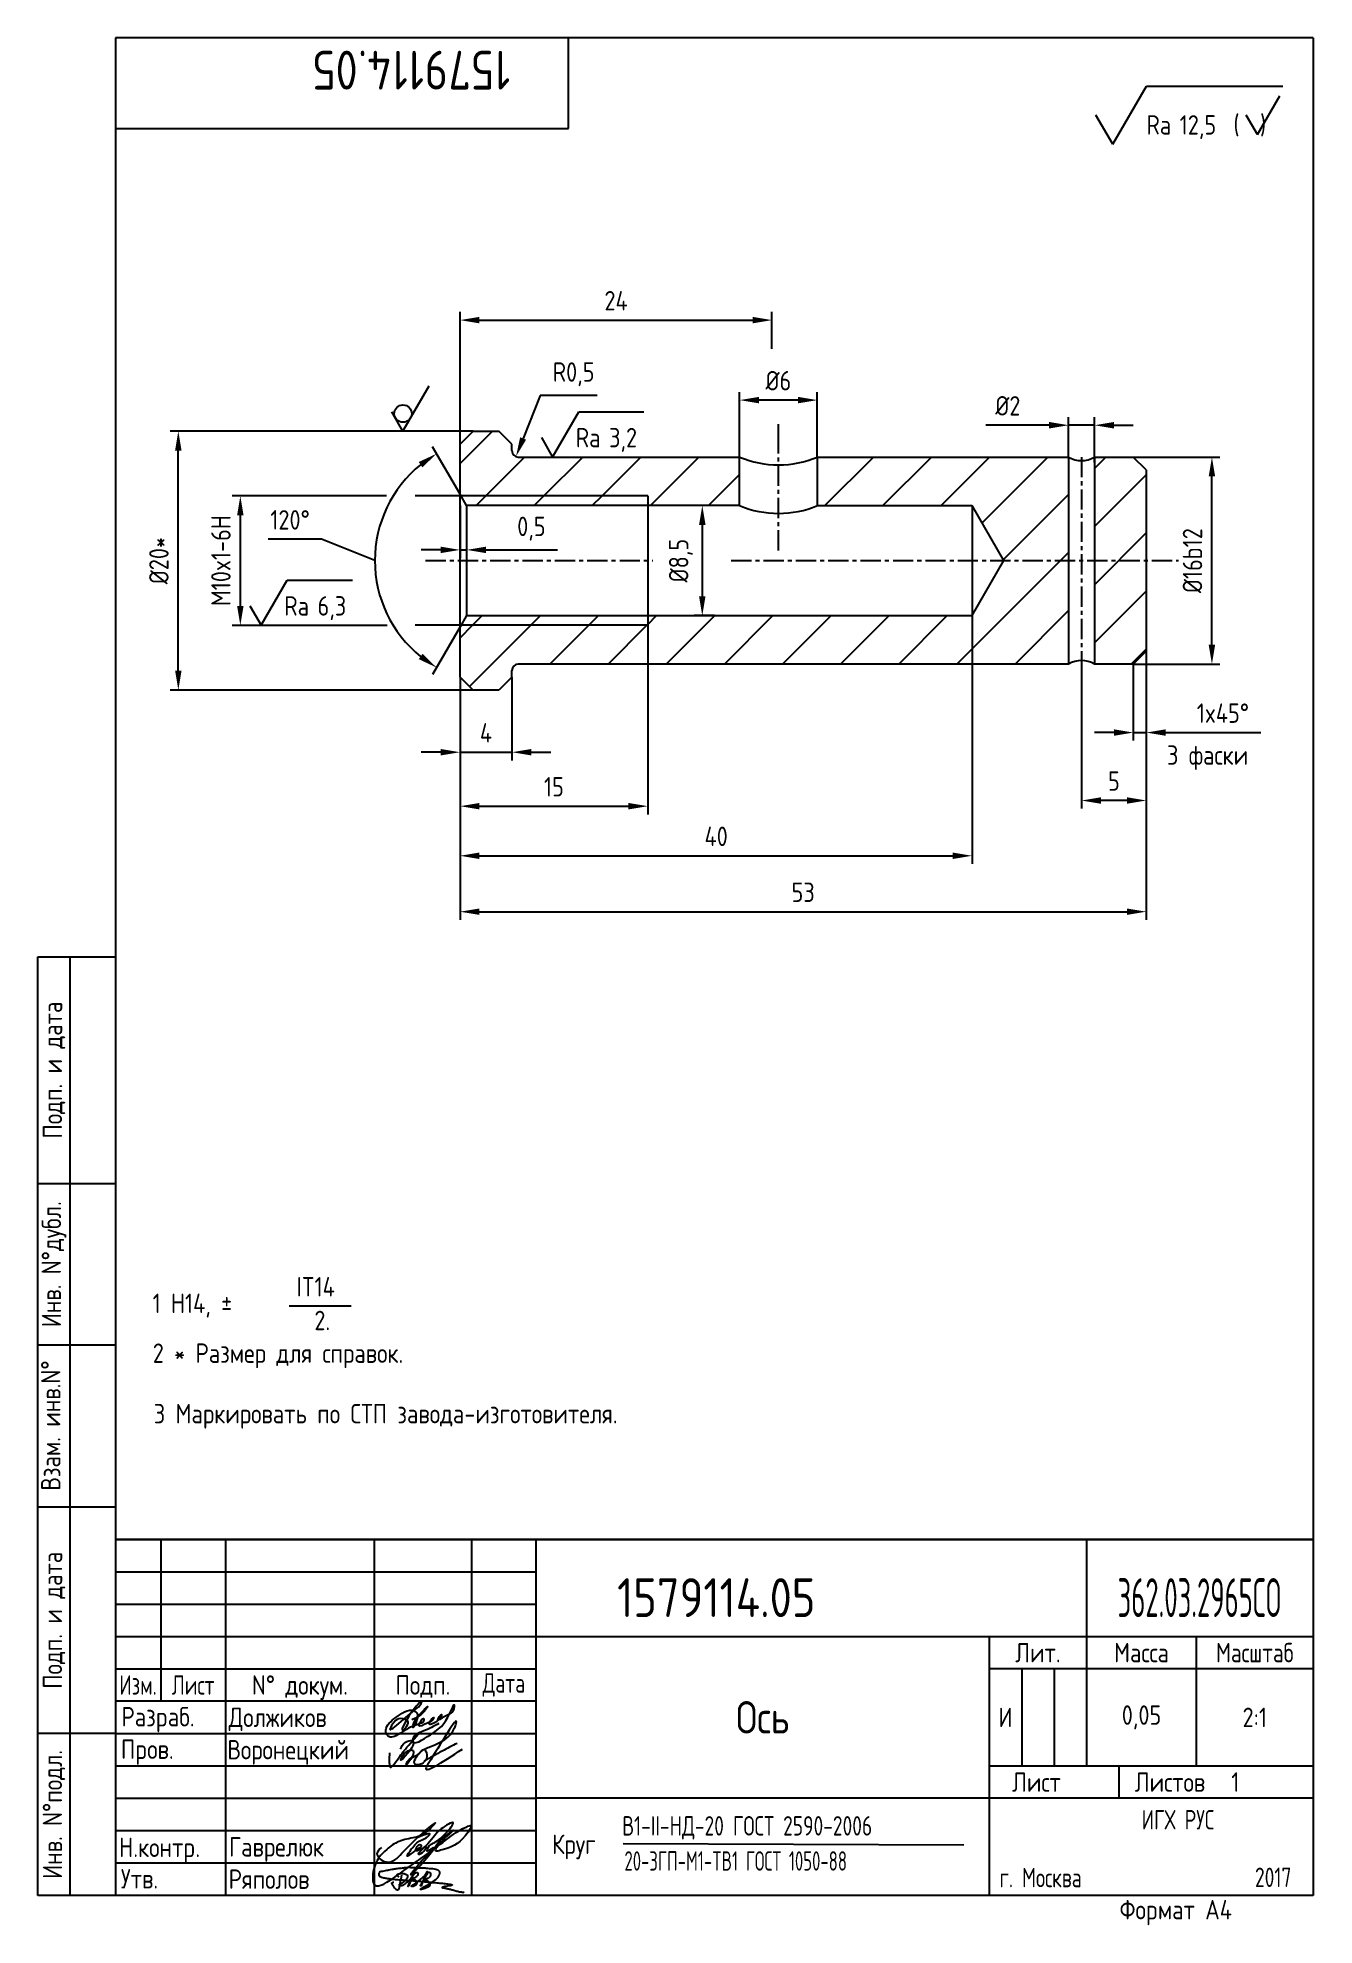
# Paper-space layout 'A4_protect' of a CAD drawing. Header units: millimetres. Extents: x 8 to 205, y 0 to 292.
# The model-space entities are those that its viewports show. They can reach past a viewport. Long polylines and large blocks are cut down to what shows.
import ezdxf
from ezdxf.enums import TextEntityAlignment as Align

# ---------------------------------------------------------------- set-up
doc = ezdxf.new("R2010")
doc.units = ezdxf.units.MM
doc.header["$LTSCALE"] = 5
doc.linetypes.add('CENTER', pattern=[2, 1.25, -0.25, 0.25, -0.25])
for name, color, linetype in [('Bord', 1, 'Continuous'), ('CEN', 5, 'CENTER'), ('Con', 6, 'Continuous'), ('Cont', 6, 'Continuous'), ('DIM', 7, 'Continuous'), ('Hatch', 2, 'Continuous'), ('Text', 3, 'Continuous'), ('Textb', 6, 'Continuous')]:
    doc.layers.add(name, color=color, linetype=linetype)
doc.layers.get('Defpoints').off()
doc.styles.add('Style1', font='romans.shx', dxfattribs={"width": 0.8})
doc.dimstyles.new('Lin05', dxfattribs={"dimscale": 0.5, "dimtxt": 3, "dimasz": 3, "dimexe": 1.25, "dimexo": 0, "dimgap": 1.5, "dimtad": 1, "dimtxsty": 'Style1', "dimcen": 2.5, "dimclrt": 3, "dimadec": 0, "dimazin": 0, "dimtfac": 1, "dimtmove": 0, "dimatfit": 3, "dimldrblk": 'DOT', "dimfxl": 1, "dimarcsym": 0})
doc.dimstyles.new('Rad05', dxfattribs={"dimscale": 0.5, "dimtxt": 3, "dimasz": 3, "dimexe": 1.25, "dimexo": 0, "dimgap": 1.5, "dimtad": 1, "dimtoh": 1, "dimtxsty": 'Style1', "dimcen": 2.5, "dimclrt": 3, "dimadec": 0, "dimazin": 0, "dimtfac": 1, "dimtmove": 0, "dimatfit": 3, "dimfxl": 1, "dimarcsym": 0})

# ---------------------------------------------------------------- blocks, each defined once
blk = doc.blocks.new('A4')
at = {"layer": 'Bord'}
for p, q in [((20, 55), (85, 55)), ((20, 50), (85, 50)), ((20, 45), (85, 45)), ((160, 40), (160, 25)), ((165, 40), (165, 25)), ((20, 30), (85, 30)), ((20, 25), (85, 25)), ((20, 20), (85, 20)), ((20, 15), (85, 15)), ((20, 10), (85, 10))]:
    blk.add_line(p, q, dxfattribs=at)
at = {"layer": 'Cont'}
for p, q in [((205, 292), (20, 292)), ((20, 292), (20, 5)), ((90, 278), (90, 292)), ((205, 292), (205, 5)), ((20, 278), (90, 278)), ((8, 5), (8, 150)), ((8, 150), (20, 150)), ((13, 5), (13, 150)), ((8, 115), (20, 115)), ((20, 90), (8, 90)), ((20, 65), (8, 65)), ((205, 60), (20, 60)), ((20, 60), (205, 60)), ((27, 60), (27, 35)), ((37, 60), (37, 5)), ((60, 5), (60, 60)), ((75, 60), (75, 5)), ((85, 5), (85, 60)), ((170, 60), (170, 25)), ((85, 45), (205, 45)), ((155, 5), (155, 45)), ((187, 25), (187, 45)), ((20, 40), (85, 40)), ((205, 40), (155, 40)), ((85, 35), (20, 35)), ((20, 30), (8, 30)), ((155, 25), (205, 25)), ((175, 25), (175, 20)), ((205, 20), (85, 20)), ((20, 5), (8, 5)), ((205, 5), (20, 5))]:
    blk.add_line(p, q, dxfattribs=at)
at = {"layer": 'Text', "style": 'Style1', "width": 0.8}
for s, p in [('Подп. и дата', (10.5, 132.5)), ('Инв. N%%dдубл.', (10.5, 102.5)), ('Взам. инв.N%%d ', (10, 78.38)), ('Подп. и дата', (10.5, 47.5)), ('Инв. N%%dподл.', (10.5, 17.5))]:
    blk.add_text(s, height=3, rotation=90, dxfattribs=at).set_placement(p, align=Align.MIDDLE)
at = {"layer": 'Text', "style": 'Style1'}
for s, width, p in [('Лит.', 0.8, (162.5, 42.5)), ('Масса', 0.8, (178.5, 42.5)), ('Масштаб', 0.75, (196, 42.5)), ('Изм.', 0.7, (23.5, 37.5)), ('Лист', 0.7, (32, 37.5)), ('N%%d докум.', 0.8, (48.5, 37.5)), ('Подп.', 0.8, (67.5, 37.5)), ('Лист', 0.8, (162.27, 22.5)), ('Листов', 0.8, (182.9, 22.5))]:
    blk.add_text(s, height=3, dxfattribs=dict(at, width=width)).set_placement(p, align=Align.MIDDLE_CENTER)
at = {"layer": 'Text', "style": 'Style1', "width": 0.7}
for s, p in [('Дата', (80, 37.5)), ('ИГХ РУС', (184.14, 16.69))]:
    blk.add_text(s, height=3, dxfattribs=at).set_placement(p, align=Align.MIDDLE)
at = {"layer": 'Text', "style": 'Style1'}
for s, width, p in [('Разpаб.', 0.8, (20.92, 31.1)), ('Пpов.', 0.8, (20.84, 26.08)), ('Н.контp.', 0.8, (20.55, 10.92)), ('Утв.', 0.8, (20.84, 6.06)), ('г. Москва', 0.7, (156.58, 6.25)), ('Фоpмат А4', 0.8, (175.11, 1.29))]:
    blk.add_text(s, height=3, dxfattribs=dict(at, width=width)).set_placement(p)
for tag, p, width in [('ФИО', (39, 31), 0.8), ('ФИО', (39, 26), 0.8), ('ГОСТ_СОРТАМЕНТА', (98.19, 14), 0.8), ('ФИО', (39, 11), 0.8), ('ФИО', (39, 6), 0.8), ('200', (192.85, 6.29), 0.7)]:
    blk.add_attdef(tag, p, '', height=3, dxfattribs=dict(at, width=width))
at = {"layer": 'Text', "style": 'Style1', "width": 0.8}
for tag, p in [('И', (157.49, 32.5)), ('700', (178.5, 32.5)), ('1:20', (196, 32.5))]:
    blk.add_attdef(tag, text='', height=3, dxfattribs=at).set_placement(p, align=Align.MIDDLE)
blk.add_attdef('Сборочный_чертеж', text='', height=3, dxfattribs=at).set_placement((120, 21.3), align=Align.CENTER)
for tag, p in [('1', (171.12, 22.5)), ('2', (193, 22.5))]:
    blk.add_attdef(tag, text='', height=3, dxfattribs=at).set_placement(p, align=Align.MIDDLE_CENTER)
blk.add_attdef('ЛИСТ', text='', height=3, dxfattribs=at).set_placement((85.99, 12.5), align=Align.MIDDLE_LEFT)
at = {"layer": 'Text', "style": 'Style1', "width": 0.7}
blk.add_attdef('%%OГОСТ_ТЕХ._ТРЕБОВАНИЙ', text='', height=3, dxfattribs=at).set_placement((98.19, 8), align=Align.BOTTOM_LEFT)
at = {"layer": 'Textb', "style": 'Style1', "width": 0.8}
blk.add_attdef('1234567', (81, 290), '', height=6, rotation=180, dxfattribs=at)
blk.add_attdef('1234567', (123.4, 48), '', height=6, dxfattribs=at)
for tag, height, p in [('123ХЯ', 6, (183.62, 48)), ('НАИМЕНОВАНИЕ', 5, (120, 30))]:
    blk.add_attdef(tag, text='', height=height, dxfattribs=at).set_placement(p, align=Align.CENTER)
blk = doc.blocks.new('A$C314368CF')
at = {"layer": 'Text'}
for q in [(7.18, 6), (1.98, 3)]:
    blk.add_line((3.72, 0), q, dxfattribs=at)
at = {"layer": 'Text', "style": 'Style1', "width": 0.8}
blk.add_text('(  )', height=3, dxfattribs=at).set_placement((0, 0))
blk = doc.blocks.new('sherISO_18')
at = {"layer": 'Cont'}
for p, q in [((-30.94, -16.46), (-25.74, -7.46)), ((-25.74, -7.46), (-4.67, -7.46)), ((-30.94, -16.46), (-33.54, -11.96))]:
    blk.add_line(p, q, dxfattribs=at)
blk.add_blockref('A$C314368CF', (-12.3, -14.96))
at = {"layer": 'Textb', "style": 'Style1', "width": 0.8}
blk.add_text('Ra', height=3, dxfattribs=at).set_placement((-25.74, -14.96))
blk.add_attdef('12,5', (-20.6, -14.96), '', height=3, dxfattribs=at)
blk = doc.blocks.new('A$C63F45750')
at = {"layer": 'Text'}
for points, knots in [([(3.17, 2.37), (3.12, 2.38), (3.04, 2.41), (2.94, 2.5), (2.85, 2.57), (2.79, 2.69), (2.87, 2.77), (2.99, 2.84), (3.16, 2.89), (3.36, 2.93), (3.6, 2.95), (3.82, 2.92), (4.05, 2.87), (4.25, 2.78), (4.45, 2.63), (4.46, 2.42), (4.38, 2.26), (4.28, 2.1), (4.17, 1.94), (4.03, 1.78), (3.89, 1.62), (3.75, 1.52), (3.63, 1.43), (3.49, 1.36), (3.35, 1.3), (3.24, 1.25), (3.16, 1.21), (3.12, 1.15), (3.19, 1.1), (3.27, 1.09), (3.4, 1.07), (3.55, 1.07), (3.72, 1.12), (3.92, 1.19), (4.1, 1.34), (4.26, 1.51), (4.44, 1.65), (4.59, 1.81), (4.74, 1.93), (4.84, 2.04), (4.93, 2.14), (5.07, 2.29), (5.19, 2.53), (5.28, 2.68), (5.35, 2.96), (5.23, 2.66), (5.2, 2.44), (5.04, 2.09), (4.95, 1.81), (4.86, 1.57), (4.75, 1.31), (4.67, 1.12), (4.46, 0.78), (4.62, 1.17), (4.71, 1.45), (4.88, 1.74), (5.01, 2), (5.08, 2.19), (5.19, 2.4), (5.32, 2.58), (5.4, 2.75), (5.52, 2.89), (5.65, 3.04), (5.85, 3.1), (6.02, 3.03), (6.08, 2.87), (6.03, 2.7), (5.9, 2.51), (5.7, 2.37), (5.55, 2.23), (5.4, 2.17), (5.31, 2.12), (5.12, 2.09), (5.35, 2.07), (5.48, 2), (5.64, 1.93), (5.75, 1.8), (5.85, 1.67), (5.89, 1.54), (5.89, 1.37), (5.8, 1.2), (5.63, 1.06), (5.41, 0.94), (5.23, 0.86), (5.02, 0.92), (5.13, 1.1), (5.28, 1.16), (5.44, 1.27), (5.61, 1.36), (5.74, 1.46), (5.86, 1.53), (5.95, 1.61), (6.05, 1.69), (6.15, 1.77), (6.28, 1.87), (6.46, 2.02), (6.65, 2.19), (6.83, 2.37), (6.98, 2.49), (7.11, 2.61), (7.2, 2.74), (7.32, 2.84), (7.42, 2.97), (7.48, 3.08), (7.48, 3.27), (7.34, 3.08), (7.28, 2.94), (7.18, 2.69), (7.1, 2.46), (7, 2.22), (6.93, 1.98), (6.83, 1.78), (6.73, 1.55), (6.67, 1.34), (6.6, 1.14), (6.56, 1.03), (6.39, 0.99), (6.62, 1.33), (6.75, 1.54), (6.93, 1.87), (7.05, 2.08), (7.18, 2.32), (7.33, 2.6), (7.47, 2.89), (7.6, 3.07), (7.79, 3.18), (7.95, 3.01), (8, 2.81), (7.99, 2.62), (7.94, 2.46), (7.83, 2.33), (7.69, 2.22), (7.53, 2.11), (7.37, 2.03), (7.21, 1.99), (7.11, 1.97), (6.89, 1.98), (7.07, 1.94), (7.15, 1.9), (7.27, 1.88), (7.39, 1.84), (7.52, 1.81), (7.62, 1.72), (7.7, 1.62), (7.78, 1.51), (7.83, 1.39), (7.87, 1.26), (7.88, 1.13), (7.86, 0.99), (7.75, 0.88), (7.6, 0.77), (7.4, 0.73), (7.19, 0.66), (6.97, 0.55), (6.71, 0.48), (6.57, 0.44), (6.42, 0.42), (6.52, 0.58), (6.61, 0.64), (6.81, 0.78), (7.06, 0.89), (7.33, 1.04), (7.55, 1.16), (7.7, 1.24), (7.84, 1.32), (7.99, 1.43), (8.21, 1.58), (8.48, 1.76), (8.74, 1.95), (8.97, 2.12), (9.1, 2.29), (9.23, 2.44), (9.3, 2.6), (9.37, 2.74), (9.42, 2.92), (9.45, 3.13), (9.21, 3.48), (8.67, 3.59), (8.09, 3.63), (7.57, 3.66), (7.06, 3.74), (6.57, 3.75), (6.09, 3.74), (5.67, 3.78), (5.28, 3.78), (4.96, 3.81), (4.65, 3.83), (4.31, 3.82), (3.97, 3.79), (3.61, 3.74), (3.22, 3.67), (2.86, 3.66), (2.53, 3.61), (2.18, 3.52), (1.78, 3.54), (1.38, 3.37), (0.96, 3.35), (0.58, 3.24), (0.25, 3.19), (0.03, 3.06), (-0.03, 2.83), (0.02, 2.6), (0.26, 2.38), (0.59, 2.33), (1, 2.2), (1.48, 2.15), (1.93, 2.05), (2.35, 2.02), (2.72, 2.01), (3.11, 1.94), (3.68, 1.94), (4.25, 1.83), (4.91, 1.87), (5.53, 1.76), (6.13, 1.72), (6.73, 1.71), (7.32, 1.62), (7.99, 1.55), (8.64, 1.54), (9.16, 1.46), (9.61, 1.42), (10.03, 1.4), (10.41, 1.32), (10.73, 1.29), (11.01, 1.24), (11.18, 1.23), (11.42, 1.14), (11.18, 1.06), (11.01, 1.03), (10.71, 0.98), (10.37, 0.92), (10.1, 0.91), (9.65, 0.75), (10.22, 0.67), (10.54, 0.59), (11.08, 0.47), (11.61, 0.35), (12.17, 0.15), (12.64, 0.08), (12.98, 0.03), (13.11, 0.01), (13.18, 0)], [0, 0, 0, 0, 0.153866, 0.270441, 0.388867, 0.510533, 0.592156, 0.71333, 0.90842, 1.11344, 1.349254, 1.61246, 1.782219, 2.047249, 2.291879, 2.451528, 2.651081, 2.806158, 3.017979, 3.227348, 3.462381, 3.633009, 3.75766, 3.920516, 4.080796, 4.214529, 4.291786, 4.349969, 4.397594, 4.50822, 4.594826, 4.799244, 4.954392, 5.128468, 5.437537, 5.632649, 5.842485, 6.094987, 6.293219, 6.410959, 6.551192, 6.687808, 7.022147, 7.294342, 7.425356, 7.52079, 7.946481, 8.313051, 8.59833, 8.833695, 9.090496, 9.427695, 9.601191, 9.883219, 10.093306, 10.673943, 10.798776, 10.974628, 11.287247, 11.486184, 11.648652, 11.848902, 12.027194, 12.25348, 12.40059, 12.537783, 12.716293, 12.91523, 13.208551, 13.438489, 13.549668, 13.67779, 13.77127, 13.930001, 14.029091, 14.272112, 14.434836, 14.547084, 14.739051, 14.830983, 15.061241, 15.268922, 15.500489, 15.788979, 15.879568, 16.024283, 16.221854, 16.418714, 16.593102, 16.783247, 16.91018, 17.018213, 17.135263, 17.278205, 17.430482, 17.620087, 17.979626, 18.191789, 18.388716, 18.565718, 18.714854, 18.857929, 19.039974, 19.171375, 19.283034, 19.400085, 19.618058, 19.882245, 20.150781, 20.377854, 20.649532, 20.89723, 21.042543, 21.40016, 21.557817, 21.667145, 21.752781, 21.926256, 22.412297, 22.813145, 22.961412, 23.171289, 23.607257, 23.940428, 24.110007, 24.291214, 24.48084, 24.697609, 24.904078, 25.034245, 25.218018, 25.407651, 25.573473, 25.787447, 25.930292, 26.051316, 26.18846, 26.285312, 26.406799, 26.52425, 26.630463, 26.793722, 26.898606, 27.029313, 27.171012, 27.314101, 27.419918, 27.580557, 27.709367, 27.829268, 28.024364, 28.266961, 28.41242, 28.705761, 28.989137, 29.187748, 29.233768, 29.332802, 29.529535, 29.667094, 30.039923, 30.332117, 30.61061, 30.769982, 30.856778, 31.109923, 31.313488, 31.656425, 32.066331, 32.296628, 32.49714, 32.710276, 32.891468, 33.014834, 33.177747, 33.444503, 33.618009, 34.409008, 34.914636, 35.419802, 35.95397, 36.458179, 36.88069, 37.388403, 37.738353, 38.034261, 38.353468, 38.693154, 39.037638, 39.391136, 39.787481, 40.203773, 40.488977, 40.784975, 41.26625, 41.668005, 42.070065, 42.499388, 42.869834, 43.079573, 43.213439, 43.554591, 43.717296, 44.153724, 44.506336, 45.019111, 45.587859, 45.90191, 46.270392, 46.703958, 47.093115, 47.952647, 48.44014, 49.079253, 49.808223, 50.268654, 50.851051, 51.604831, 52.298429, 52.776925, 53.1907, 53.661988, 54.042386, 54.348524, 54.616841, 54.853814, 54.983777, 55.126096, 55.333328, 55.613101, 56.008732, 56.315809, 56.59982, 56.87931, 57.399251, 57.889617, 58.432507, 59.066698, 59.660314, 59.862668, 60.07277, 60.07277, 60.07277, 60.07277]), ([(2.31, 1.53), (2.26, 1.52), (2.17, 1.51), (2.06, 1.48), (1.93, 1.38), (2.07, 1.25), (2.14, 1.11), (2.26, 0.93), (2.39, 0.72), (2.57, 0.54), (2.71, 0.44), (2.86, 0.4), (3.02, 0.43), (3.14, 0.54), (3.21, 0.79), (3.25, 1.07), (3.31, 1.4), (3.35, 1.67), (3.38, 1.92), (3.47, 2.19), (3.5, 2.43), (3.54, 2.59), (3.56, 2.64)], [0, 0, 0, 0, 0.15847, 0.269731, 0.363591, 0.555514, 0.688037, 0.848606, 1.204359, 1.433632, 1.58673, 1.729549, 1.880686, 2.057874, 2.19169, 2.63505, 2.928153, 3.184121, 3.441863, 3.696117, 4.025873, 4.178055, 4.178055, 4.178055, 4.178055])]:
    blk.add_open_spline(points, degree=3, knots=knots, dxfattribs=at)
blk = doc.blocks.new('*D6')
at = {"layer": 'DIM', "color": 0, "lineweight": -2, "transparency": 16777216}
for p, q in [((950.75, 630.64), (938.85, 630.64)), ((939.47, 622.14), (939.47, 629.14)), ((950.8, 620.64), (938.85, 620.64))]:
    blk.add_line(p, q, dxfattribs=at)
at = {"layer": 'DIM', "color": 0, "transparency": 16777216}
for points in [[(939.22, 629.14), (939.72, 629.14), (939.47, 630.64)], [(939.22, 622.14), (939.72, 622.14), (939.47, 620.64)]]:
    blk.add_solid(points, dxfattribs=at)
at = {"layer": 'DIM', "color": 3, "transparency": 16777216, "insert": (937.97, 625.64), "char_height": 1.5, "attachment_point": 5, "rotation": 90, "style": 'Style1'}
blk.add_mtext('M10x1-6H', dxfattribs=at)
blk = doc.blocks.new('_Dot')
at = {"color": 0, "linetype": 'ByBlock', "lineweight": -2}
blk.add_line((-0.5, 0), (-1, 0), dxfattribs=at)
at = {"color": 0, "linetype": 'ByBlock', "const_width": 0.5}
blk.add_lwpolyline([(-0.25, 0, 1), (0.25, 0, 1)], format="xyb", close=True, dxfattribs=at)
blk = doc.blocks.new('*D7')
at = {"layer": 'DIM', "color": 0, "lineweight": -2, "transparency": 16777216}
for p, q in [((1009.44, 618.64), (1009.44, 597.89)), ((956.44, 616.64), (956.44, 597.89)), ((957.94, 598.52), (1007.94, 598.52))]:
    blk.add_line(p, q, dxfattribs=at)
at = {"layer": 'DIM', "color": 0, "transparency": 16777216}
for points in [[(957.94, 598.77), (957.94, 598.27), (956.44, 598.52)], [(1007.94, 598.77), (1007.94, 598.27), (1009.44, 598.52)]]:
    blk.add_solid(points, dxfattribs=at)
at = {"layer": 'DIM', "color": 3, "transparency": 16777216, "insert": (982.94, 600.02), "char_height": 1.5, "attachment_point": 5, "style": 'Style1'}
blk.add_mtext('53', dxfattribs=at)
blk = doc.blocks.new('*D8')
at = {"layer": 'DIM', "color": 0, "lineweight": -2, "transparency": 16777216}
for p, q in [((957.44, 635.64), (934.05, 635.64)), ((934.68, 617.14), (934.68, 634.14)), ((957.44, 615.64), (934.05, 615.64))]:
    blk.add_line(p, q, dxfattribs=at)
at = {"layer": 'DIM', "color": 0, "transparency": 16777216}
for points in [[(934.43, 634.14), (934.93, 634.14), (934.68, 635.64)], [(934.43, 617.14), (934.93, 617.14), (934.68, 615.64)]]:
    blk.add_solid(points, dxfattribs=at)
at = {"layer": 'DIM', "color": 3, "transparency": 16777216, "insert": (933.18, 625.64), "char_height": 1.5, "attachment_point": 5, "rotation": 90, "style": 'Style1'}
blk.add_mtext('%%c20*', dxfattribs=at)
blk = doc.blocks.new('*D9')
at = {"layer": 'DIM', "color": 0, "lineweight": -2, "transparency": 16777216}
for p, q in [((960.44, 616.64), (960.44, 610.21)), ((956.44, 612.88), (956.44, 610.21)), ((954.94, 610.84), (953.44, 610.84)), ((956.44, 610.84), (960.44, 610.84)), ((961.94, 610.84), (963.44, 610.84))]:
    blk.add_line(p, q, dxfattribs=at)
at = {"layer": 'DIM', "color": 0, "transparency": 16777216}
for points in [[(954.94, 611.09), (954.94, 610.59), (956.44, 610.84)], [(961.94, 611.09), (961.94, 610.59), (960.44, 610.84)]]:
    blk.add_solid(points, dxfattribs=at)
at = {"layer": 'DIM', "color": 3, "transparency": 16777216, "insert": (958.44, 612.34), "char_height": 1.5, "attachment_point": 5, "style": 'Style1'}
blk.add_mtext('4', dxfattribs=at)
blk = doc.blocks.new('*D10')
at = {"layer": 'DIM', "color": 0, "lineweight": -2, "transparency": 16777216}
for p, q in [((1009.44, 618.64), (1009.44, 611.74)), ((1008.44, 617.64), (1008.44, 611.74)), ((1006.94, 612.36), (1005.44, 612.36)), ((1008.44, 612.36), (1009.44, 612.36)), ((1010.94, 612.36), (1018.28, 612.36))]:
    blk.add_line(p, q, dxfattribs=at)
at = {"layer": 'DIM', "color": 0, "transparency": 16777216}
for points in [[(1006.94, 612.61), (1006.94, 612.11), (1008.44, 612.36)], [(1010.94, 612.61), (1010.94, 612.11), (1009.44, 612.36)]]:
    blk.add_solid(points, dxfattribs=at)
at = {"layer": 'DIM', "color": 3, "transparency": 16777216, "insert": (1015.36, 613.86), "char_height": 1.5, "attachment_point": 5, "style": 'Style1'}
blk.add_mtext('1x45°', dxfattribs=at)
blk = doc.blocks.new('*D11')
at = {"layer": 'DIM', "color": 0, "lineweight": -2, "transparency": 16777216}
for p, q in [((978.03, 633.64), (978.03, 638.66)), ((984.03, 633.64), (984.03, 638.66)), ((982.53, 638.04), (979.53, 638.04))]:
    blk.add_line(p, q, dxfattribs=at)
at = {"layer": 'DIM', "color": 0, "transparency": 16777216}
for points in [[(979.53, 638.29), (979.53, 637.79), (978.03, 638.04)], [(982.53, 638.29), (982.53, 637.79), (984.03, 638.04)]]:
    blk.add_solid(points, dxfattribs=at)
at = {"layer": 'DIM', "color": 3, "transparency": 16777216, "insert": (981.03, 639.54), "char_height": 1.5, "attachment_point": 5, "style": 'Style1'}
blk.add_mtext('%%c6', dxfattribs=at)
blk = doc.blocks.new('*D12')
at = {"layer": 'DIM', "color": 0, "lineweight": -2, "transparency": 16777216}
for p, q in [((976.09, 629.89), (974.52, 629.89)), ((975.15, 628.39), (975.15, 622.89)), ((976.09, 621.39), (974.52, 621.39))]:
    blk.add_line(p, q, dxfattribs=at)
at = {"layer": 'DIM', "color": 0, "transparency": 16777216}
for points in [[(974.9, 628.39), (975.4, 628.39), (975.15, 629.89)], [(974.9, 622.89), (975.4, 622.89), (975.15, 621.39)]]:
    blk.add_solid(points, dxfattribs=at)
at = {"layer": 'DIM', "color": 3, "transparency": 16777216, "insert": (973.5, 625.64), "char_height": 1.5, "attachment_point": 5, "rotation": 90, "style": 'Style1'}
blk.add_mtext('%%c8,5', dxfattribs=at)
blk = doc.blocks.new('sherISO_03')
at = {"layer": 'Text'}
blk.add_line((4.04, 7), (14.12, 7), dxfattribs=at)
blk.add_lwpolyline([(-1.73, 3), (0, 0), (4.04, 7)], dxfattribs=at)
at = {"layer": 'Text', "style": 'Style1', "width": 0.8}
blk.add_text('Ra', height=3, dxfattribs=at).set_placement((3.58, 1.5))
blk.add_attdef('6,3', (8.73, 1.5), '', height=3, dxfattribs=at)
blk = doc.blocks.new('*D14')
at = {"layer": 'DIM', "color": 0, "lineweight": -2, "transparency": 16777216}
for p, q in [((1004.44, 617.64), (1004.44, 606.48)), ((1009.44, 615.38), (1009.44, 606.48)), ((1007.94, 607.11), (1005.94, 607.11))]:
    blk.add_line(p, q, dxfattribs=at)
at = {"layer": 'DIM', "color": 0, "transparency": 16777216}
for points in [[(1005.94, 607.36), (1005.94, 606.86), (1004.44, 607.11)], [(1007.94, 607.36), (1007.94, 606.86), (1009.44, 607.11)]]:
    blk.add_solid(points, dxfattribs=at)
at = {"layer": 'DIM', "color": 3, "transparency": 16777216, "insert": (1006.94, 608.61), "char_height": 1.5, "attachment_point": 5, "style": 'Style1'}
blk.add_mtext('5', dxfattribs=at)
blk = doc.blocks.new('*D15')
at = {"layer": 'DIM', "color": 0, "lineweight": -2, "transparency": 16777216}
for p, q in [((1001.94, 636.1), (997.05, 636.1)), ((1003.44, 633.64), (1003.44, 636.72)), ((1005.44, 636.1), (1003.44, 636.1)), ((1005.44, 633.22), (1005.44, 636.72)), ((1006.94, 636.1), (1008.44, 636.1))]:
    blk.add_line(p, q, dxfattribs=at)
at = {"layer": 'DIM', "color": 0, "transparency": 16777216}
for points in [[(1001.94, 636.35), (1001.94, 635.85), (1003.44, 636.1)], [(1006.94, 636.35), (1006.94, 635.85), (1005.44, 636.1)]]:
    blk.add_solid(points, dxfattribs=at)
at = {"layer": 'DIM', "color": 3, "transparency": 16777216, "insert": (998.75, 637.6), "char_height": 1.5, "attachment_point": 5, "style": 'Style1'}
blk.add_mtext('%%c2', dxfattribs=at)
blk = doc.blocks.new('*D16')
at = {"layer": 'DIM', "color": 0, "lineweight": -2, "transparency": 16777216}
for p, q in [((1008.44, 633.64), (1015.13, 633.64)), ((1014.51, 619.14), (1014.51, 632.14)), ((1008.44, 617.64), (1015.13, 617.64))]:
    blk.add_line(p, q, dxfattribs=at)
at = {"layer": 'DIM', "color": 0, "transparency": 16777216}
for points in [[(1014.26, 632.14), (1014.76, 632.14), (1014.51, 633.64)], [(1014.26, 619.14), (1014.76, 619.14), (1014.51, 617.64)]]:
    blk.add_solid(points, dxfattribs=at)
at = {"layer": 'DIM', "color": 3, "transparency": 16777216, "insert": (1013.01, 625.64), "char_height": 1.5, "attachment_point": 5, "rotation": 90, "style": 'Style1'}
blk.add_mtext('%%c16b12', dxfattribs=at)
blk = doc.blocks.new('*D17')
at = {"layer": 'DIM', "color": 0, "lineweight": -2, "transparency": 16777216}
for p, q in [((956.44, 633.15), (956.44, 644.85)), ((980.53, 642), (980.53, 644.85)), ((957.94, 644.22), (979.03, 644.22))]:
    blk.add_line(p, q, dxfattribs=at)
at = {"layer": 'DIM', "color": 0, "transparency": 16777216}
for points in [[(957.94, 644.47), (957.94, 643.97), (956.44, 644.22)], [(979.03, 644.47), (979.03, 643.97), (980.53, 644.22)]]:
    blk.add_solid(points, dxfattribs=at)
at = {"layer": 'DIM', "color": 3, "transparency": 16777216, "insert": (968.49, 645.72), "char_height": 1.5, "attachment_point": 5, "style": 'Style1'}
blk.add_mtext('24', dxfattribs=at)
blk = doc.blocks.new('*D18')
at = {"layer": 'DIM', "color": 0, "lineweight": -2, "transparency": 16777216}
for p, q in [((970.94, 620.64), (970.94, 606.04)), ((956.44, 612.88), (956.44, 606.04)), ((957.94, 606.67), (969.44, 606.67))]:
    blk.add_line(p, q, dxfattribs=at)
at = {"layer": 'DIM', "color": 0, "transparency": 16777216}
for points in [[(957.94, 606.92), (957.94, 606.42), (956.44, 606.67)], [(969.44, 606.92), (969.44, 606.42), (970.94, 606.67)]]:
    blk.add_solid(points, dxfattribs=at)
at = {"layer": 'DIM', "color": 3, "transparency": 16777216, "insert": (963.69, 608.17), "char_height": 1.5, "attachment_point": 5, "style": 'Style1'}
blk.add_mtext('15', dxfattribs=at)
blk = doc.blocks.new('*D19')
at = {"layer": 'DIM', "color": 0, "lineweight": -2, "transparency": 16777216}
for p, q in [((995.99, 624.29), (995.99, 602.22)), ((956.44, 603.43), (956.44, 602.22)), ((957.94, 602.84), (994.49, 602.84))]:
    blk.add_line(p, q, dxfattribs=at)
at = {"layer": 'DIM', "color": 0, "transparency": 16777216}
for points in [[(957.94, 603.09), (957.94, 602.59), (956.44, 602.84)], [(994.49, 603.09), (994.49, 602.59), (995.99, 602.84)]]:
    blk.add_solid(points, dxfattribs=at)
at = {"layer": 'DIM', "color": 3, "transparency": 16777216, "insert": (976.22, 604.34), "char_height": 1.5, "attachment_point": 5, "style": 'Style1'}
blk.add_mtext('40', dxfattribs=at)
blk = doc.blocks.new('*D20')
at = {"layer": 'DIM', "color": 0, "lineweight": -2, "transparency": 16777216}
for p, q in [((956.44, 629.89), (956.44, 625.84)), ((956.94, 629.89), (956.94, 625.84)), ((954.94, 626.47), (953.44, 626.47)), ((956.44, 626.47), (956.94, 626.47)), ((958.44, 626.47), (963.96, 626.47))]:
    blk.add_line(p, q, dxfattribs=at)
at = {"layer": 'DIM', "color": 0, "transparency": 16777216}
for points in [[(954.94, 626.72), (954.94, 626.22), (956.44, 626.47)], [(958.44, 626.72), (958.44, 626.22), (956.94, 626.47)]]:
    blk.add_solid(points, dxfattribs=at)
at = {"layer": 'DIM', "color": 3, "transparency": 16777216, "insert": (961.95, 628.11), "char_height": 1.5, "attachment_point": 5, "style": 'Style1'}
blk.add_mtext('0,5', dxfattribs=at)
blk = doc.blocks.new('sherISO_09')
at = {"layer": 'Text'}
for q in [(4.04, 7), (-1.73, 3)]:
    blk.add_line((0, 0), q, dxfattribs=at)
blk.add_circle((0, 2.71), 1.35, dxfattribs=at)
blk = doc.blocks.new('*D22')
at = {"layer": 'DIM', "color": 0, "lineweight": -2, "transparency": 16777216}
for p, q in [((956.44, 630.77), (954.31, 634.44)), ((945.74, 627.29), (941.62, 627.29)), ((949.86, 625.64), (945.74, 627.29)), ((956.44, 620.52), (954.32, 616.84))]:
    blk.add_line(p, q, dxfattribs=at)
blk.add_arc((959.4, 625.64), 9.54, 129.0441, 230.9815, dxfattribs=at)
at = {"layer": 'DIM', "color": 0, "transparency": 16777216}
for points in [[(953.25, 633.26), (953.53, 632.85), (954.63, 633.9)], [(953.54, 618.44), (953.25, 618.03), (954.63, 617.38)]]:
    blk.add_solid(points, dxfattribs=at)
at = {"layer": 'DIM', "color": 3, "transparency": 16777216, "insert": (943.31, 628.79), "char_height": 1.5, "attachment_point": 5, "style": 'Style1'}
blk.add_mtext('120°', dxfattribs=at)
blk = doc.blocks.new('*D23')
at = {"layer": 'DIM', "color": 0, "lineweight": -2, "transparency": 16777216}
for p, q in [((962.63, 638.4), (961.31, 635.07)), ((967.03, 638.4), (962.63, 638.4))]:
    blk.add_line(p, q, dxfattribs=at)
at = {"layer": 'DIM', "color": 0, "transparency": 16777216}
blk.add_solid([(961.08, 635.17), (961.54, 634.98), (960.76, 633.68)], dxfattribs=at)
at = {"layer": 'DIM', "color": 3, "transparency": 16777216, "insert": (965.21, 640.04), "char_height": 1.5, "attachment_point": 5, "style": 'Style1'}
blk.add_mtext('R0,5', dxfattribs=at)

msp = doc.modelspace()

# ---------------------------------------------------------------- hatches: boundary and pattern name
at = {"layer": 'Hatch'}
h = msp.add_hatch(dxfattribs=at)
h.set_pattern_fill('ANSI31', color=256, style=0)
h.paths.add_polyline_path([(994.44, 633.644), (984.035, 633.644), (984.035, 629.894), (995.991, 629.894), (998.429, 625.644), (1003.44, 625.644), (1003.44, 633.644)])
h.paths.add_polyline_path([(1005.44, 633.644), (1005.44, 625.644), (1009.44, 625.644), (1009.44, 632.644), (1008.44, 633.644)])
h.paths.add_polyline_path([(1005.44, 625.644), (1005.44, 617.644), (1008.44, 617.644), (1009.44, 618.644), (1009.44, 625.644)])
h.paths.add_polyline_path([(1003.44, 617.644), (1003.44, 625.644), (998.429, 625.644), (995.991, 621.394), (970.94, 621.394), (970.94, 620.644), (956.513, 620.644), (956.44, 620.518), (956.44, 616.644), (957.44, 615.644), (959.44, 615.644), (960.44, 616.644), (960.44, 617.144, -0.4142136), (960.94, 617.644)])
h.paths.add_polyline_path([(970.94, 630.644), (970.94, 629.894), (978.035, 629.894), (978.035, 633.644), (960.94, 633.644, -0.4142136), (960.44, 634.144), (960.44, 634.644), (959.44, 635.644), (957.44, 635.644), (956.44, 634.644), (956.44, 630.765), (956.51, 630.644)])
h = msp.add_hatch(dxfattribs=at)
h.set_pattern_fill('ANSI31', color=256, style=0)
h.paths.add_polyline_path([(970.94, 629.894), (970.94, 630.644), (956.51, 630.644), (956.943, 629.894)])
h.paths.add_polyline_path([(956.946, 621.394), (956.513, 620.644), (970.94, 620.644), (970.94, 621.394)])

# ---------------------------------------------------------------- linework, layer by layer
at = {"layer": 'Bord'}
for p, q in [((970.94, 630.644), (956.44, 630.644)), ((970.94, 620.644), (956.44, 620.644))]:
    msp.add_line(p, q, dxfattribs=at)
at = {"layer": 'CEN'}
for p, q in [((981.035, 626.425), (981.035, 633.905)), ((1004.44, 633.644), (1004.44, 617.644)), ((953.77, 625.644), (971.322, 625.644)), ((977.381, 625.644), (1011.939, 625.644))]:
    msp.add_line(p, q, dxfattribs=at)
at = {"layer": 'Con'}
for centre in [(981.035, 640.735), (981.035, 636.985)]:
    msp.add_arc(centre, 7.699, 247.06616, 292.93384, dxfattribs=at)
at = {"layer": 'Cont'}
for p, q in [((956.44, 634.644), (957.44, 635.644)), ((956.44, 616.644), (956.44, 634.638)), ((957.44, 635.644), (959.44, 635.644)), ((960.44, 634.644), (959.44, 635.644)), ((960.44, 634.144), (960.44, 634.644)), ((960.94, 633.644), (978.035, 633.644)), ((978.035, 629.894), (978.035, 633.644)), ((984.035, 629.894), (984.035, 633.644)), ((984.035, 633.644), (994.44, 633.644)), ((994.44, 633.644), (1003.44, 633.644)), ((1003.44, 633.644), (1003.44, 617.644)), ((1005.44, 633.644), (1005.44, 617.644)), ((1005.44, 633.644), (1008.44, 633.644)), ((1009.44, 632.644), (1008.44, 633.644)), ((1009.44, 632.644), (1009.44, 618.644)), ((956.943, 629.894), (956.44, 630.765)), ((970.94, 630.644), (970.94, 620.644)), ((978.035, 629.894), (956.943, 629.894)), ((956.943, 629.894), (956.943, 621.394)), ((995.991, 629.894), (995.991, 621.456)), ((998.429, 625.644), (995.991, 629.894)), ((995.991, 621.394), (998.429, 625.644)), ((956.946, 621.394), (956.44, 620.518)), ((1009.44, 618.644), (1008.44, 617.644)), ((960.44, 616.644), (960.44, 617.144)), ((1003.44, 617.644), (960.94, 617.644)), ((1008.44, 617.644), (1005.44, 617.644)), ((956.44, 616.644), (957.44, 615.644)), ((959.44, 615.644), (957.44, 615.644)), ((960.44, 616.644), (959.44, 615.644))]:
    msp.add_line(p, q, dxfattribs=at)
at = {"layer": 'Cont', "ltscale": 14}
for p, q in [((984.035, 629.894), (995.991, 629.894)), ((956.943, 621.394), (995.991, 621.394))]:
    msp.add_line(p, q, dxfattribs=at)
at = {"layer": 'Cont'}
for centre, radius, start, end in [((960.94, 634.144), 0.5, 180, 270), ((1004.44, 635.279), 1.916, 238.5361, 301.4639), ((960.94, 617.144), 0.5, 90, 180), ((1004.44, 616.01), 1.916, 58.5361, 121.4639)]:
    msp.add_arc(centre, radius, start, end, dxfattribs=at)
at = {"layer": 'DIM'}
for p, q in [((981.035, 633.905), (981.035, 636.189)), ((956.44, 630.644), (952.967, 630.644)), ((956.44, 620.644), (952.985, 620.644))]:
    msp.add_line(p, q, dxfattribs=at)

# ---------------------------------------------------------------- block references
at = {"layer": 'DIM', "xscale": 0.5, "yscale": 0.5, "zscale": 0.5}
msp.add_blockref('sherISO_09', (952.029, 635.644), dxfattribs=at)
for p, values in [((963.586, 633.644), {'6,3': '3,2'}), ((941.071, 620.644), {'6,3': '6,3'})]:
    msp.add_blockref('sherISO_03', p, dxfattribs=at).add_auto_attribs(values)

# ---------------------------------------------------------------- texts
at = {"layer": 'DIM', "color": 3, "style": 'Style1', "width": 0.8}
msp.add_text('3 фаски', height=1.5, dxfattribs=at).set_placement((1011.046, 609.871))

# ---------------------------------------------------------------- dimensions: what is measured, and where the dimension line sits
at = {"layer": 'DIM'}
for base, p1, p2, picture, middle in [((980.535, 644.225), (956.44, 633.15), (980.535, 642.002), '*D17', (968.487, 645.725)), ((995.991, 602.843), (956.44, 603.426), (995.991, 624.289), '*D19', (976.216, 604.343)), ((970.939686598, 606.668961568), (956.439686598, 612.876165951), (970.939686598, 620.644370644), '*D18', (963.689686598, 608.168961568))]:
    dim = msp.add_linear_dim(base=base, p1=p1, p2=p2, dimstyle='Lin05', override={"dimdec": 0}, dxfattribs=at)
    dim.commit()
    dim.dimension.update_dxf_attribs({"geometry": picture, "text_midpoint": middle})
dim = msp.add_radius_dim(center=(960.94, 634.144), mpoint=(960.755, 633.68), dimstyle='Rad05', override={"dimtmove": 1}, dxfattribs=at)
dim.commit()
dim.dimension.update_dxf_attribs({"geometry": '*D23', "text_midpoint": (962.627, 638.402), "dimtype": 164})
dim = msp.add_linear_dim(base=(978.035, 638.037), p1=(984.035, 633.644), p2=(978.035, 633.644), text='%%c<>', dimstyle='Lin05', dxfattribs=at)
dim.commit()
dim.dimension.update_dxf_attribs({"geometry": '*D11', "text_midpoint": (981.035, 639.537)})
for base, p1, p2, text, picture, middle in [((1005.44, 636.099), (1003.44, 633.644), (1005.44, 633.221), '%%c<>', '*D15', (998.747, 636.099)), ((1008.44, 612.365), (1009.44, 618.644), (1008.44, 617.644), '<>x45°', '*D10', (1015.361, 612.365))]:
    dim = msp.add_linear_dim(base=base, p1=p1, p2=p2, text=text, dimstyle='Lin05', dxfattribs=at)
    dim.commit()
    dim.dimension.update_dxf_attribs({"geometry": picture, "text_midpoint": middle, "dimtype": 160})
for base, p1, p2, text, picture, middle in [((934.679, 635.644), (957.44, 615.644), (957.44, 635.644), '%%c<>*', '*D8', (933.179, 625.644)), ((1014.505, 633.644), (1008.44, 617.644), (1008.44, 633.644), '%%c<>b12', '*D16', (1013.005, 625.644)), ((975.147, 621.394), (976.086, 629.894), (976.086, 621.394), '%%c<>', '*D12', (973.504, 625.644))]:
    dim = msp.add_linear_dim(base=base, p1=p1, p2=p2, angle=90, text=text, dimstyle='Lin05', dxfattribs=at)
    dim.commit()
    dim.dimension.update_dxf_attribs({"geometry": picture, "text_midpoint": middle})
dim = msp.add_angular_dim_2l(base=(950.436, 622.38), line1=((956.946, 621.394), (956.44, 620.518)), line2=((956.943, 629.894), (956.44, 630.765)), dimstyle='Lin05', override={"dimtad": 3, "dimtmove": 1}, dxfattribs=at)
dim.commit()
dim.dimension.update_dxf_attribs({"geometry": '*D22', "text_midpoint": (943.306, 628.793), "dimtype": 162})
dim = msp.add_linear_dim(base=(939.472, 630.644), p1=(950.797, 620.644), p2=(950.753, 630.644), angle=90, text='M<>x1-6H', dimstyle='Lin05', dxfattribs=at)
dim.commit()
dim.dimension.update_dxf_attribs({"geometry": '*D6', "text_midpoint": (939.472, 625.644), "dimtype": 160})
dim = msp.add_linear_dim(base=(956.943, 626.466), p1=(956.44, 629.894), p2=(956.943, 629.894), dimstyle='Lin05', dxfattribs=at)
dim.commit()
dim.dimension.update_dxf_attribs({"geometry": '*D20', "text_midpoint": (961.95, 626.466), "dimtype": 160})
for base, p1, p2, picture, middle in [((1009.44, 598.515), (956.44, 616.644), (1009.44, 618.644), '*D7', (982.94, 600.015)), ((1004.44, 607.106), (1009.44, 615.379), (1004.44, 617.644), '*D14', (1006.94, 608.606)), ((960.44, 610.838), (956.44, 612.876), (960.44, 616.644), '*D9', (958.44, 612.338))]:
    dim = msp.add_linear_dim(base=base, p1=p1, p2=p2, dimstyle='Lin05', dxfattribs=at)
    dim.commit()
    dim.dimension.update_dxf_attribs({"geometry": picture, "text_midpoint": middle})

psp = doc.layouts.new('A4_protect')

# ---------------------------------------------------------------- linework, layer by layer
at = {"layer": 'Cont'}
psp.add_line((205, 292), (205, 5), dxfattribs=at)
at = {"layer": 'Text'}
for p, q in [((46.86, 96.09), (56.42, 96.09)), ((98.45, 13), (151.06, 12.82))]:
    psp.add_line(p, q, dxfattribs=at)
for points, knots in [([(64.31, 30.78), (64.73, 31.7), (65.27, 32.88), (67.54, 35.44), (67.09, 34.28), (65.58, 33.25), (61.38, 29.14), (63.03, 31.88), (64.01, 32.57), (65.57, 31.88), (64.93, 31.07), (64.41, 30.38), (64.25, 30.65), (64.29, 30.73), (64.31, 30.78)], [0, 0, 0, 0, 4.062617, 5.226919, 5.800291, 6.663227, 11.774431, 12.938639, 14.11351, 15.354081, 16.396133, 16.918576, 17.03251, 17.182794, 17.182794, 17.182794, 17.182794]), ([(69.96, 31.56), (69.2, 31.14), (67.89, 30.42), (66.01, 29.83), (65.69, 27.9), (70.62, 31), (70.95, 31.61), (72.36, 34.64), (72.32, 33.2), (71.45, 33.08), (69.26, 31.6), (70.57, 33.36), (70.04, 31.84), (67.51, 30.73), (69.4, 32.91), (68.86, 31.7), (68.13, 31.73), (66.26, 30.49), (67.6, 32.76), (67.72, 31.66), (65.82, 31.22), (64.54, 30.39), (62.4, 29.03), (61.35, 30.77), (62.85, 32.19), (64.26, 33.15), (65.54, 33.79), (66.5, 33.37), (66.91, 32.38), (65.61, 30.07), (66.31, 32.35), (66.91, 32.81), (68.56, 34.62), (67.57, 33.17), (66.84, 32.63), (66.04, 32.23), (65.79, 32.11)], [0, 0, 0, 0, 2.703743, 4.672825, 5.02799, 7.955933, 13.437489, 13.883188, 14.189441, 16.413959, 17.478513, 18.47964, 18.959294, 20.910841, 22.003091, 22.470554, 23.533771, 24.710748, 26.01626, 26.201331, 27.488187, 30.382065, 32.258784, 33.069724, 35.439902, 37.010787, 38.612861, 39.32109, 39.818865, 41.83144, 42.782113, 44.494961, 45.867914, 46.467245, 48.290622, 49.101188, 49.101188, 49.101188, 49.101188]), ([(64.04, 27.59), (64.2, 27.97), (64.52, 28.72), (67.02, 29.27), (65.21, 26.82), (63.7, 25.49), (64.75, 27.49), (66.89, 27.56), (64.42, 24.26), (65.48, 26.47), (66.65, 26.37), (67.62, 27.87), (68.46, 26.49), (67.62, 25.15), (65.59, 25.15), (67.17, 27.55), (69.58, 28.22), (71.95, 29.51), (73.44, 33.94), (69.66, 27.41), (66.99, 23.27), (70.46, 25.53), (73.6, 27.59)], [0, 0, 0, 0, 1.213353, 2.399709, 5.497648, 5.861317, 7.611627, 8.43806, 10.837371, 11.583123, 13.461301, 14.534506, 15.162086, 17.217848, 17.944717, 20.123775, 21.948027, 26.460707, 27.144718, 34.52243, 35.159468, 41.304292, 41.304292, 41.304292, 41.304292]), ([(62.35, 27.03), (62.31, 26.58), (62.25, 25.92), (62.4, 24.38), (63.74, 26.28), (64.87, 27.7), (66.25, 29.32), (67.05, 30.26)], [0, 0, 0, 0, 1.523947, 2.237958, 3.351836, 5.856423, 9.374056, 9.374056, 9.374056, 9.374056]), ([(72.78, 28.48), (72.01, 28.09), (70.3, 27.22), (68.63, 26.26), (67.7, 25.73)], [0, 0, 0, 0, 2.587978, 5.77327, 5.77327, 5.77327, 5.77327]), ([(61.09, 12.4), (60.76, 12.09), (59.88, 11.28), (62.27, 9.42), (65.4, 12.68), (66.89, 14.3), (69.78, 16.51), (67.88, 14.44), (66.47, 13.91), (63.77, 13.53), (61.47, 11.87), (59.74, 9.82), (59.59, 5.3), (65.75, 9.68), (69.5, 12.28), (72.78, 14.99), (75.45, 16.11), (73.13, 12.78), (71.84, 12.47), (68.53, 11.41), (70.8, 13.84), (72.87, 15.55), (70.18, 13.75), (69.07, 11.65), (64.29, 6.52), (66.89, 10), (70.01, 13.23), (67.87, 11.42), (68.43, 12.75), (69.59, 13.28), (70.77, 14.14), (73.03, 16.98), (69.41, 14.87), (69.11, 13.57), (66.07, 10.97), (67.69, 11.66), (68.29, 12.89), (67.23, 12.1), (65.93, 11.58), (66.98, 13.22), (67.34, 12.51), (66.27, 12.05), (64.46, 10.29), (65.95, 12.53), (66.87, 13.49), (68.03, 13.81), (68.98, 14.84), (67.73, 14.36), (66.69, 13.96)], [0, 0, 0, 0, 1.17994, 3.087717, 5.863103, 12.338328, 12.854096, 14.088578, 16.834551, 19.302558, 21.570562, 25.210018, 27.650956, 31.348291, 40.129863, 44.562748, 45.223917, 46.979401, 51.214655, 52.099288, 55.323111, 56.227801, 58.471865, 60.028126, 65.752911, 68.466223, 71.038525, 71.934922, 72.780229, 73.495807, 76.028152, 77.999346, 80.11892, 83.1954, 85.334448, 86.270878, 87.060466, 88.110212, 88.803314, 89.989889, 90.197567, 90.706974, 92.884587, 94.19917, 96.055742, 97.375783, 97.753899, 99.636325, 99.636325, 99.636325, 99.636325])]:
    psp.add_open_spline(points, degree=3, knots=knots, dxfattribs=at)

# ---------------------------------------------------------------- block references
ref = psp.add_blockref('A4', (0, 0))
ref.add_attrib('ФИО', 'Должиков', (37.49, 31), dxfattribs={"layer": 'Text', "height": 3, "style": 'Style1', "width": 0.8})
ref.add_attrib('ФИО', 'Воронецкий', (37.29, 26), dxfattribs={"layer": 'Text', "height": 3, "style": 'Style1', "width": 0.8})
ref.add_attrib('ФИО', 'Гаврелюк', (37.55, 11), dxfattribs={"layer": 'Text', "height": 3, "style": 'Style1', "width": 0.8})
ref.add_attrib('ФИО', 'Ряполов', (37.49, 6), dxfattribs={"layer": 'Text', "height": 3, "style": 'Style1', "width": 0.8})
ref.add_attrib('123ХЯ', '362.03.2965СО', dxfattribs={"layer": 'Textb', "height": 6, "style": 'Style1', "width": 0.48}).set_placement((187.43, 48), align=Align.CENTER)
ref.add_attrib('1234567', '1579114.05', (97.49, 48), dxfattribs={"layer": 'Textb', "height": 6, "style": 'Style1', "width": 0.8})
ref.add_attrib('НАИМЕНОВАНИЕ', 'Ось', dxfattribs={"layer": 'Textb', "height": 5, "style": 'Style1', "width": 0.8}).set_placement((120, 30), align=Align.CENTER)
ref.add_attrib('ЛИСТ', 'Круг', dxfattribs={"layer": 'Text', "height": 3, "style": 'Style1', "width": 0.8}).set_placement((87.44, 12.9), align=Align.MIDDLE_LEFT)
ref.add_attrib('И', 'И', dxfattribs={"layer": 'Text', "height": 3, "style": 'Style1', "width": 0.8}).set_placement((157.49, 32.5), align=Align.MIDDLE)
ref.add_attrib('700', '0,05', dxfattribs={"layer": 'Text', "height": 3, "style": 'Style1', "width": 0.8}).set_placement((178.5, 32.5), align=Align.MIDDLE)
ref.add_attrib('1:20', '2:1', dxfattribs={"layer": 'Text', "height": 3, "style": 'Style1', "width": 0.8}).set_placement((196, 32.5), align=Align.MIDDLE)
ref.add_attrib('2', '1', dxfattribs={"layer": 'Text', "height": 3, "style": 'Style1', "width": 0.8}).set_placement((193, 22.5), align=Align.MIDDLE_CENTER)
ref.add_attrib('200', '2017', (196.03, 6.29), dxfattribs={"layer": 'Text', "height": 3, "style": 'Style1', "width": 0.7})
ref.add_attrib('1234567', '1579114.05', (81, 290), dxfattribs={"layer": 'Textb', "height": 6, "rotation": 180, "style": 'Style1', "width": 0.8})
at = {"layer": 'Cont'}
psp.add_blockref('A$C63F45750', (60.68, 5.46), dxfattribs=at)
at = {"layer": 'DIM'}
psp.add_blockref('sherISO_18', (205, 292), dxfattribs=at).add_auto_attribs({'12,5': '12,5'})

# ---------------------------------------------------------------- texts
at = {"layer": 'Text', "style": 'Style1'}
for s, width, p in [('IT14', 0.8, (47.98, 97.53)), ('1 H14, %%P', 0.8, (25.74, 94.97)), ('2.', 0.8, (50.73, 92.32)), ('2 * Размер для справок.', 0.8, (25.77, 87.27)), ('3 Маркировать по СТП завода-изготовителя.', 0.8, (25.93, 77.92)), ('В1-II-НД-20 ГОСТ 2590-2006', 0.7, (98.28, 14.24)), ('20-3ГП-M1-TB1 ГОСТ 1050-88', 0.6, (98.63, 8.81))]:
    psp.add_text(s, height=3, dxfattribs=dict(at, width=width)).set_placement(p)

# ---------------------------------------------------------------- viewports
at = {"layer": 'Defpoints'}
psp.add_viewport(center=(113.96, 207.4), size=(182.45, 119.6828), view_center_point=(976.803, 623.733), view_height=59.8414, dxfattribs=at)

doc.saveas('drawing.dxf')
